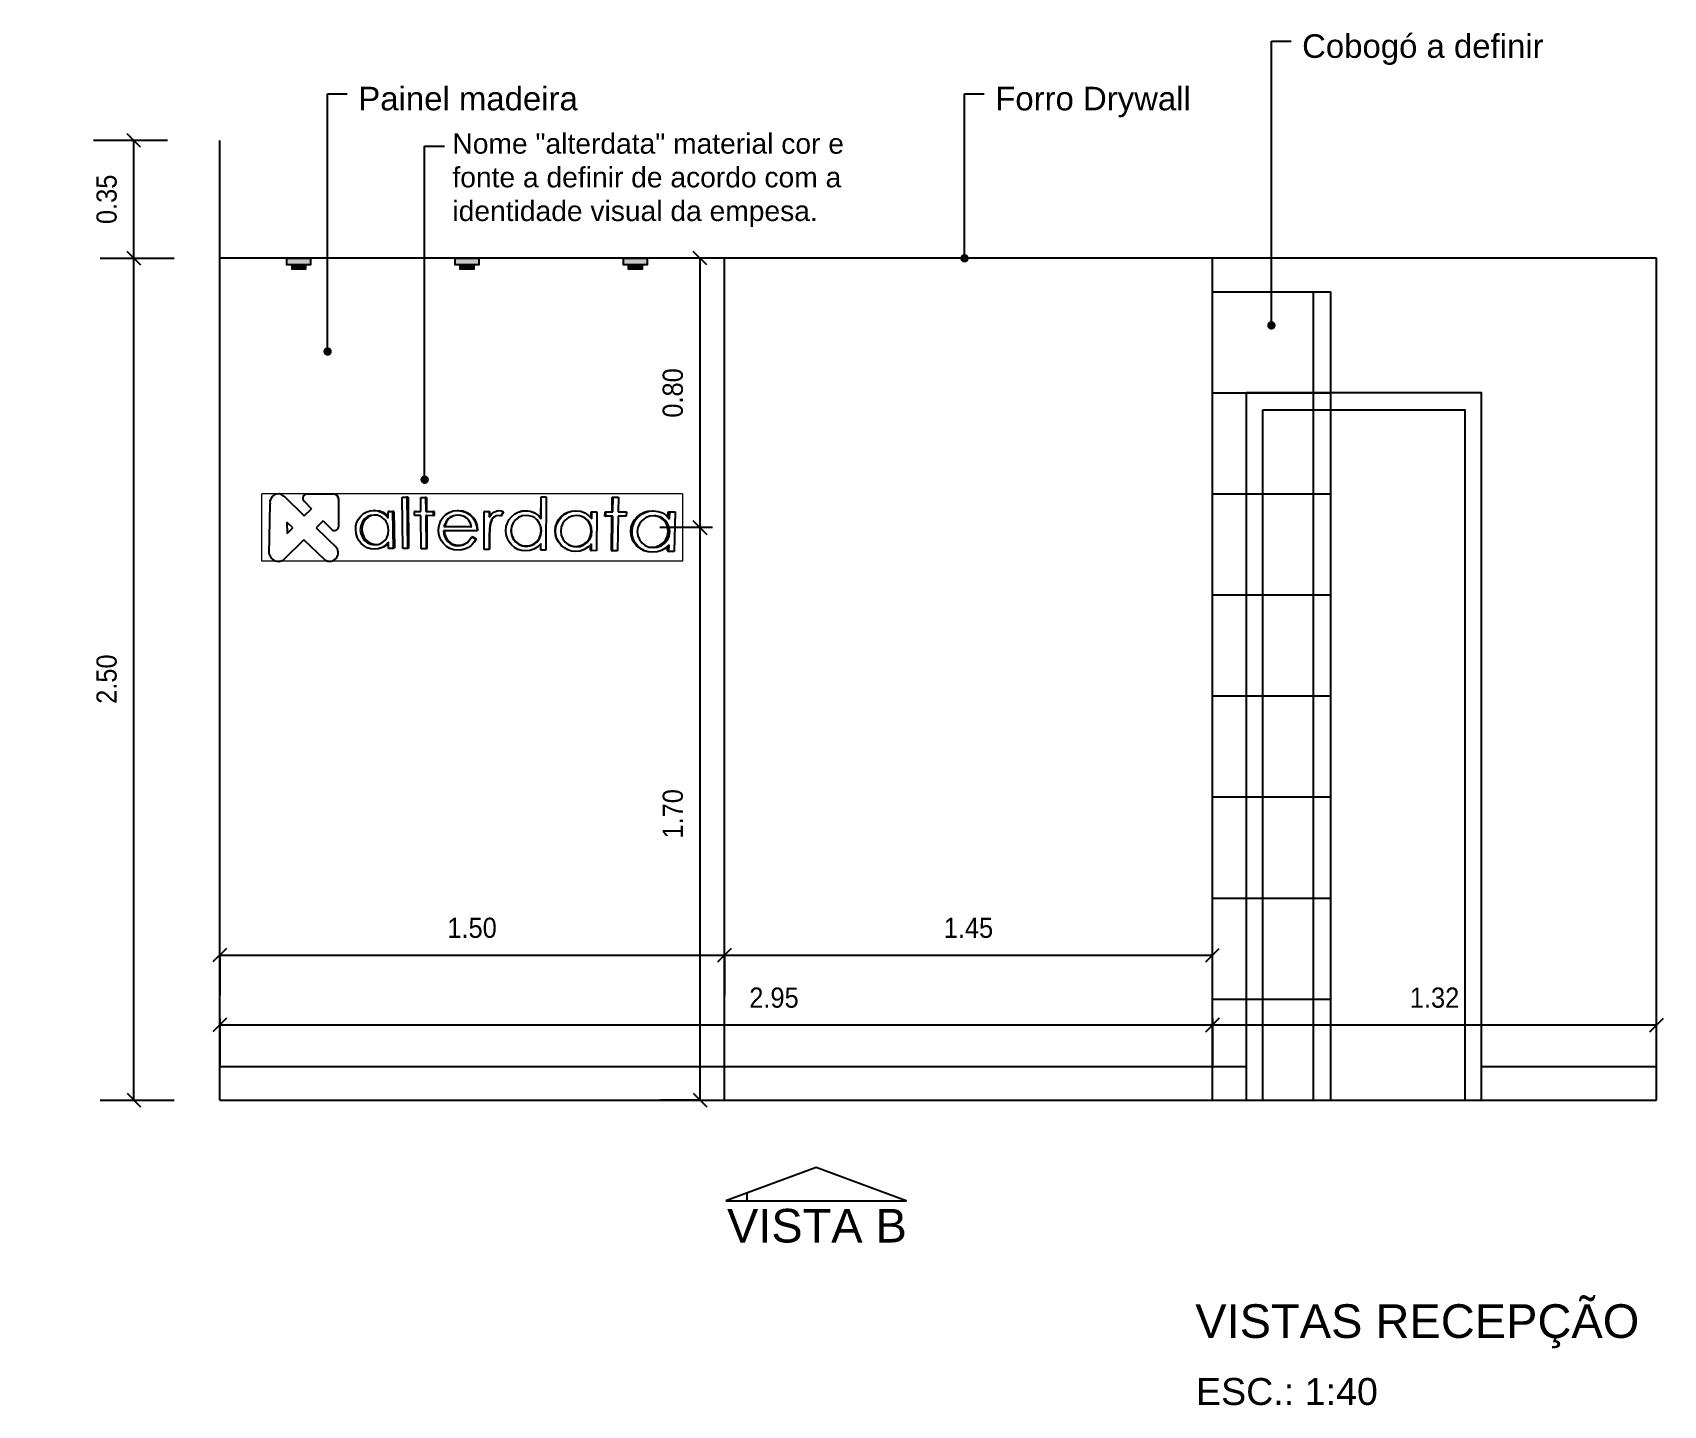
# Model space of a CAD drawing. Header units: millimetres. Extents: x 7034 to 7235, y -465 to -378.
# Drawn here: x 7094.628 to 7099.473, y -456.521 to -452.444 of the extents above; entities that cross this region are included whole.
import ezdxf

# ---------------------------------------------------------------- set-up
doc = ezdxf.new("R2010")
doc.units = ezdxf.units.MM
doc.header["$LTSCALE"] = 0.005
doc.linetypes.add('CONTINUO', pattern=[0])
doc.layers.get('0').update_dxf_attribs({"linetype": 'CONTINUO'})
doc.layers.get('DEFPOINTS').update_dxf_attribs({"linetype": 'CONTINUO', "lineweight": 15})
for name, color, linetype in [('- COTAS', 12, 'Continuous'), ('.DETALHES PRETO', 250, 'Continuous'), ('ARQ-TEXTO', 3, 'Continuous'), ('ARQ_ALVENARIA', 6, 'Continuous'), ('ARQ_ESQUADRIA', 5, 'Continuous'), ('ARQ_TXT_AMBIENTE', 3, 'Continuous'), ('DETALHES', 4, 'Continuous'), ('LL_DETALHES PRETO', 250, 'Continuous'), ('NN_COTA', 1, 'Continuous'), ('NN_GESSO', 5, 'Continuous')]:
    doc.layers.add(name, color=color, linetype=linetype)
doc.layers.add('ARQ_MOB', color=252, linetype='Continuous', lineweight=5)
doc.layers.add('TEXTO', color=7, linetype='Continuous', lineweight=15)
doc.styles.add('50', font='ARIALN.TTF', dxfattribs={"height": 0.1})
doc.styles.add('ARQ', font='arial.ttf', dxfattribs={"width": 0.9})
doc.styles.add('R80-20', font='simplex.shx', dxfattribs={"height": 0.04})
doc.styles.get("Standard").update_dxf_attribs({"font": 'arial.ttf'})
doc.dimstyles.new('1-40', dxfattribs={"dimtxt": 0.06, "dimasz": 0.04, "dimexe": 0.1195, "dimexo": 0.1, "dimgap": 0.05, "dimtad": 1, "dimzin": 0, "dimdsep": 46, "dimtxsty": 'ARQ', "dimblk": 'OBLIQUE', "dimcen": 0.09, "dimclrd": 1, "dimclre": 1, "dimclrt": 7, "dimadec": 0, "dimazin": 0, "dimtm": 1e-09, "dimtfac": 1, "dimtofl": 0, "dimtmove": 0, "dimatfit": 3, "dimfxl": 0.1, "dimfxlon": 1, "dimtolj": 1, "dimtzin": 0, "dimlwd": -1, "dimlwe": -1, "dimarcsym": 0})
doc.dimstyles.new('50', dxfattribs={"dimscale": 0, "dimtxt": 0.1, "dimasz": 0.025, "dimexe": 0.05, "dimexo": 0.05, "dimgap": 0.01, "dimtad": 1, "dimdec": 0, "dimlfac": 100, "dimzin": 0, "dimdsep": 46, "dimtxsty": '50', "dimblk": 'DOT', "dimcen": 0.02, "dimclrd": 1, "dimclre": 1, "dimclrt": 7, "dimadec": 0, "dimazin": 0, "dimtfac": 1, "dimtdec": 0, "dimtofl": 0, "dimtmove": 2, "dimatfit": 2, "dimldrblk": 'DOT', "dimfxl": 0.05, "dimtolj": 1, "dimtzin": 0, "dimlwd": -1, "dimarcsym": 0})

# ---------------------------------------------------------------- blocks, each defined once
blk = doc.blocks.new('_DOT')
at = {"color": 0, "linetype": 'ByBlock'}
blk.add_line((-0.5, 0), (-1, 0), dxfattribs=at)
at = {"color": 0, "linetype": 'ByBlock', "const_width": 0.5}
blk.add_lwpolyline([(-0.25, 0, 1), (0.25, 0, 1)], format="xyb", close=True, dxfattribs=at)
blk = doc.blocks.new('DOT')
at = {"layer": 'ARQ-TEXTO', "color": 0, "linetype": 'ByBlock'}
blk.add_line((-0.5, 0), (-1, 0), dxfattribs=at)
at = {"layer": 'ARQ-TEXTO', "color": 0, "linetype": 'ByBlock', "const_width": 0.5}
blk.add_lwpolyline([(-0.25, 0, 1), (0.25, 0, 1)], format="xyb", close=True, dxfattribs=at)
blk = doc.blocks.new('_OBLIQUE')
at = {"color": 0, "linetype": 'ByBlock'}
blk.add_line((-0.5, -0.5), (0.5, 0.5), dxfattribs=at)
blk = doc.blocks.new('*D110')
at = {"layer": '- COTAS', "color": 1, "transparency": 16777216}
for p, q in [((7096.6476, -453.9143), (7096.4913, -453.9143)), ((7096.6108, -455.6143), (7096.6108, -453.9143)), ((7096.6108, -455.6143), (7096.4913, -455.6143))]:
    blk.add_line(p, q, dxfattribs=at)
at = {"layer": 'DEFPOINTS', "color": 0, "transparency": 16777216}
for p in [(7096.6108, -453.9143), (7096.7476, -453.9143), (7096.698, -455.6143)]:
    blk.add_point(p, dxfattribs=at)
at = {"layer": '- COTAS', "color": 1, "transparency": 16777216, "xscale": 0.04, "yscale": 0.04, "zscale": 0.04}
for p, rotation in [((7096.6108, -453.9143), 90), ((7096.6108, -455.6143), 270)]:
    blk.add_blockref('_OBLIQUE', p, dxfattribs=dict(at, rotation=rotation))
at = {"layer": '- COTAS', "color": 7, "transparency": 16777216, "insert": (7096.5302, -454.7643), "char_height": 0.06, "attachment_point": 5, "rotation": 90, "style": 'ARQ'}
blk.add_mtext('\\A1;1.70', dxfattribs=at)
blk = doc.blocks.new('*D111')
at = {"layer": '- COTAS', "color": 1, "transparency": 16777216}
for p, q in [((7096.6476, -453.1143), (7096.4913, -453.1143)), ((7096.6108, -453.9143), (7096.6108, -453.1143)), ((7096.6476, -453.9143), (7096.4913, -453.9143))]:
    blk.add_line(p, q, dxfattribs=at)
at = {"layer": 'DEFPOINTS', "color": 0, "transparency": 16777216}
for p in [(7096.6108, -453.1143), (7096.7476, -453.1143), (7096.7476, -453.9143)]:
    blk.add_point(p, dxfattribs=at)
at = {"layer": '- COTAS', "color": 1, "transparency": 16777216, "xscale": 0.04, "yscale": 0.04, "zscale": 0.04}
for p, rotation in [((7096.6108, -453.1143), 90), ((7096.6108, -453.9143), 270)]:
    blk.add_blockref('_OBLIQUE', p, dxfattribs=dict(at, rotation=rotation))
at = {"layer": '- COTAS', "color": 7, "transparency": 16777216, "insert": (7096.5302, -453.5143), "char_height": 0.06, "attachment_point": 5, "rotation": 90, "style": 'ARQ'}
blk.add_mtext('\\A1;0.80', dxfattribs=at)
blk = doc.blocks.new('seta')
at = {"layer": 'NN_COTA', "transparency": 33554549}
h = blk.add_hatch(dxfattribs=at)
h.set_pattern_fill('ANGLE', color=256)
h.set_pattern_definition([(0, (-0.006, 0.008), (0, 6.985), [5.08, -1.905]), (90, (-0.006, 0.008), (-6.985, 4e-16), [5.08, -1.905])])
h.paths.add_polyline_path([(17.271, -37.7472), (17.5387, -37.846), (17.8064, -37.7472)])
at = {"layer": 'NN_COTA'}
blk.add_lwpolyline([(17.271, -37.7472), (17.8064, -37.7472), (17.5387, -37.846), (17.271, -37.7472)], dxfattribs=at)
blk = doc.blocks.new('ARFTFEDRT')
h = blk.add_hatch(color=252)
h.dxf.hatch_style = 1
h.set_gradient(color1=(132, 132, 132), tint=1, name='CURVED')
h.paths.add_polyline_path([(-277.6008, -214.5807), (-277.6708, -214.5807), (-277.6708, -214.6007), (-277.6008, -214.6007)])
h = blk.add_hatch(color=32)
h.dxf.hatch_style = 1
h.set_gradient(color1=(204, 102, 0), color2=(255, 255, 127), tint=1, name='CURVED')
h.paths.add_polyline_path([(-277.6158, -214.6007), (-277.6558, -214.6007), (-277.6558, -214.6127), (-277.6158, -214.6127)])
blk.add_lwpolyline([(-277.6708, -214.5807), (-277.6008, -214.5807), (-277.6008, -214.6007), (-277.6708, -214.6007)], close=True)
blk.add_lwpolyline([(-277.6158, -214.6007), (-277.6158, -214.6127), (-277.6558, -214.6127), (-277.6558, -214.6007)])
blk = doc.blocks.new('*D112')
at = {"layer": '- COTAS', "color": 1, "transparency": 16777216}
for p, q in [((7094.8877, -453.1143), (7095.0479, -453.1143)), ((7094.9284, -455.6143), (7094.9284, -453.1143)), ((7094.8284, -455.6143), (7095.0479, -455.6143))]:
    blk.add_line(p, q, dxfattribs=at)
at = {"layer": 'DEFPOINTS', "color": 0, "transparency": 16777216}
for p in [(7094.7877, -453.1143), (7094.9284, -453.1143), (7094.6276, -455.6143)]:
    blk.add_point(p, dxfattribs=at)
at = {"layer": '- COTAS', "color": 1, "transparency": 16777216, "xscale": 0.04, "yscale": 0.04, "zscale": 0.04}
for p, rotation in [((7094.9284, -453.1143), 90), ((7094.9284, -455.6143), 270)]:
    blk.add_blockref('_OBLIQUE', p, dxfattribs=dict(at, rotation=rotation))
at = {"layer": '- COTAS', "color": 7, "transparency": 16777216, "insert": (7094.8478, -454.3643), "char_height": 0.06, "attachment_point": 5, "rotation": 90, "style": 'ARQ'}
blk.add_mtext('\\A1;2.50', dxfattribs=at)
blk = doc.blocks.new('*D113')
at = {"layer": '- COTAS', "color": 1, "transparency": 16777216}
for p, q in [((7095.0284, -452.7643), (7094.8089, -452.7643)), ((7094.9284, -453.1143), (7094.9284, -452.7643)), ((7094.8284, -453.1143), (7095.0479, -453.1143))]:
    blk.add_line(p, q, dxfattribs=at)
at = {"layer": 'DEFPOINTS', "color": 0, "transparency": 16777216}
for p in [(7094.9284, -452.7643), (7095.1835, -452.7643), (7094.6876, -453.1143)]:
    blk.add_point(p, dxfattribs=at)
at = {"layer": '- COTAS', "color": 1, "transparency": 16777216, "xscale": 0.04, "yscale": 0.04, "zscale": 0.04}
for p, rotation in [((7094.9284, -452.7643), 90), ((7094.9284, -453.1143), 270)]:
    blk.add_blockref('_OBLIQUE', p, dxfattribs=dict(at, rotation=rotation))
at = {"layer": '- COTAS', "color": 7, "transparency": 16777216, "insert": (7094.8478, -452.9393), "char_height": 0.06, "attachment_point": 5, "rotation": 90, "style": 'ARQ'}
blk.add_mtext('\\A1;0.35', dxfattribs=at)
blk = doc.blocks.new('*D148')
at = {"layer": '- COTAS', "color": 1, "transparency": 16777216}
for p, q in [((7095.1835, -455.3715), (7095.1835, -455.5108)), ((7095.1835, -455.3913), (7098.1335, -455.3913)), ((7098.1335, -455.3715), (7098.1335, -455.5108))]:
    blk.add_line(p, q, dxfattribs=at)
at = {"layer": 'DEFPOINTS', "color": 0, "transparency": 16777216}
for p in [(7095.1835, -455.2715), (7098.1335, -455.2715), (7098.1335, -455.3913)]:
    blk.add_point(p, dxfattribs=at)
at = {"layer": '- COTAS', "color": 1, "transparency": 16777216, "xscale": 0.04, "yscale": 0.04, "zscale": 0.04, "rotation": 180}
blk.add_blockref('_OBLIQUE', (7095.1835, -455.3913), dxfattribs=at)
at = {"layer": '- COTAS', "color": 1, "transparency": 16777216, "xscale": 0.04, "yscale": 0.04, "zscale": 0.04}
blk.add_blockref('_OBLIQUE', (7098.1335, -455.3913), dxfattribs=at)
at = {"layer": '- COTAS', "color": 7, "transparency": 16777216, "insert": (7096.8306, -455.3106), "char_height": 0.06, "attachment_point": 5, "style": 'ARQ'}
blk.add_mtext('\\A1;2.95', dxfattribs=at)
blk = doc.blocks.new('*D153')
at = {"layer": '- COTAS', "color": 1, "transparency": 16777216}
for p, q in [((7098.1335, -455.3913), (7098.1335, -455.2718)), ((7099.4535, -455.3913), (7099.4535, -455.2718)), ((7098.1335, -455.3913), (7099.4535, -455.3913))]:
    blk.add_line(p, q, dxfattribs=at)
at = {"layer": 'DEFPOINTS', "color": 0, "transparency": 16777216}
for p in [(7098.1335, -455.3913), (7099.4535, -455.3913), (7099.4535, -455.4308)]:
    blk.add_point(p, dxfattribs=at)
at = {"layer": '- COTAS', "color": 1, "transparency": 16777216, "xscale": 0.04, "yscale": 0.04, "zscale": 0.04, "rotation": 180}
blk.add_blockref('_OBLIQUE', (7098.1335, -455.3913), dxfattribs=at)
at = {"layer": '- COTAS', "color": 1, "transparency": 16777216, "xscale": 0.04, "yscale": 0.04, "zscale": 0.04}
blk.add_blockref('_OBLIQUE', (7099.4535, -455.3913), dxfattribs=at)
at = {"layer": '- COTAS', "color": 7, "transparency": 16777216, "insert": (7098.7935, -455.3106), "char_height": 0.06, "attachment_point": 5, "style": 'ARQ'}
blk.add_mtext('\\A1;1.32', dxfattribs=at)
blk = doc.blocks.new('*D180')
at = {"layer": '- COTAS', "color": 1, "transparency": 16777216}
for p, q in [((7095.1835, -455.1838), (7095.1835, -455.3033)), ((7095.1835, -455.1838), (7096.6835, -455.1838)), ((7096.6835, -455.1838), (7096.6835, -455.3033))]:
    blk.add_line(p, q, dxfattribs=at)
at = {"layer": 'DEFPOINTS', "color": 0, "transparency": 16777216}
for p in [(7095.1835, -455.1569), (7096.6835, -455.1569), (7096.6835, -455.1838)]:
    blk.add_point(p, dxfattribs=at)
at = {"layer": '- COTAS', "color": 1, "transparency": 16777216, "xscale": 0.04, "yscale": 0.04, "zscale": 0.04, "rotation": 180}
blk.add_blockref('_OBLIQUE', (7095.1835, -455.1838), dxfattribs=at)
at = {"layer": '- COTAS', "color": 1, "transparency": 16777216, "xscale": 0.04, "yscale": 0.04, "zscale": 0.04}
blk.add_blockref('_OBLIQUE', (7096.6835, -455.1838), dxfattribs=at)
at = {"layer": '- COTAS', "color": 7, "transparency": 16777216, "insert": (7095.9335, -455.1032), "char_height": 0.06, "attachment_point": 5, "style": 'ARQ'}
blk.add_mtext('\\A1;1.50', dxfattribs=at)
blk = doc.blocks.new('*D181')
at = {"layer": '- COTAS', "color": 1, "transparency": 16777216}
for p, q in [((7098.1335, -455.1838), (7098.1335, -455.0643)), ((7096.6835, -455.1838), (7096.6835, -455.3033)), ((7096.6835, -455.1838), (7098.1335, -455.1838))]:
    blk.add_line(p, q, dxfattribs=at)
at = {"layer": 'DEFPOINTS', "color": 0, "transparency": 16777216}
for p in [(7096.6835, -455.1838), (7098.1335, -455.1838), (7098.1335, -455.1838)]:
    blk.add_point(p, dxfattribs=at)
at = {"layer": '- COTAS', "color": 1, "transparency": 16777216, "xscale": 0.04, "yscale": 0.04, "zscale": 0.04, "rotation": 180}
blk.add_blockref('_OBLIQUE', (7096.6835, -455.1838), dxfattribs=at)
at = {"layer": '- COTAS', "color": 1, "transparency": 16777216, "xscale": 0.04, "yscale": 0.04, "zscale": 0.04}
blk.add_blockref('_OBLIQUE', (7098.1335, -455.1838), dxfattribs=at)
at = {"layer": '- COTAS', "color": 7, "transparency": 16777216, "insert": (7097.4085, -455.1032), "char_height": 0.06, "attachment_point": 5, "style": 'ARQ'}
blk.add_mtext('\\A1;1.45', dxfattribs=at)

msp = doc.modelspace()

# ---------------------------------------------------------------- linework, layer by layer
at = {"layer": '.DETALHES PRETO'}
msp.add_line((7098.2835, -455.6143), (7098.2835, -453.5643), dxfattribs=at)
for points in [[(7098.9335, -455.6143), (7098.9335, -453.5143), (7098.2335, -453.5143), (7098.2335, -455.6143)], [(7098.2835, -453.5643), (7098.8835, -453.5643), (7098.8835, -455.6143)]]:
    msp.add_lwpolyline(points, dxfattribs=at)
for p, q in [((7095.4434, -453.8144), (7095.5214, -453.8144)), ((7095.4344, -453.8359), (7095.4563, -453.8584)), ((7095.5373, -453.9102), (7095.5373, -453.8303)), ((7095.6203, -453.8674), (7095.6304, -453.8643)), ((7095.6304, -453.8643), (7095.6413, -453.8632)), ((7095.6457, -453.8631), (7095.6413, -453.8632)), ((7095.6413, -453.8632), (7095.6538, -453.8647)), ((7095.6457, -453.8631), (7095.658, -453.8645)), ((7095.658, -453.8645), (7095.6693, -453.8688)), ((7095.726, -453.8234), (7095.7399, -453.8234)), ((7095.7278, -453.9764), (7095.726, -453.8234)), ((7095.7399, -453.8234), (7095.7416, -453.9766)), ((7095.7433, -453.8236), (7095.7399, -453.8234)), ((7095.7433, -453.8236), (7095.745, -453.9753)), ((7095.7812, -453.8249), (7095.7952, -453.8249)), ((7095.7816, -453.8661), (7095.7812, -453.8249)), ((7095.7952, -453.8249), (7095.7956, -453.8664)), ((7095.7981, -453.8251), (7095.7952, -453.8249)), ((7095.7981, -453.8251), (7095.7985, -453.8661)), ((7095.8773, -453.8649), (7095.8903, -453.8636)), ((7095.8923, -453.8634), (7095.8903, -453.8636)), ((7095.8903, -453.8636), (7095.9038, -453.865)), ((7095.8923, -453.8634), (7095.9056, -453.8648)), ((7096.0064, -453.865), (7096.0137, -453.8638)), ((7096.0067, -453.8648), (7096.0144, -453.8636)), ((7096.0137, -453.8638), (7096.02, -453.8648)), ((7096.0144, -453.8636), (7096.0206, -453.8646)), ((7096.0813, -453.8648), (7096.0929, -453.8638)), ((7096.0813, -453.865), (7096.093, -453.864)), ((7096.0929, -453.8638), (7096.1063, -453.8653)), ((7096.093, -453.864), (7096.1065, -453.8655)), ((7096.1381, -453.8874), (7096.1385, -453.8229)), ((7096.1385, -453.8229), (7096.1391, -453.8227)), ((7096.1387, -453.888), (7096.1391, -453.8227)), ((7096.1391, -453.8227), (7096.1538, -453.8227)), ((7096.1538, -453.8227), (7096.1527, -453.9811)), ((7096.2288, -453.8651), (7096.2408, -453.864)), ((7096.2304, -453.8653), (7096.2424, -453.8642)), ((7096.2408, -453.864), (7096.2544, -453.8655)), ((7096.2408, -453.864), (7096.2424, -453.8642)), ((7096.2424, -453.8642), (7096.2545, -453.8655)), ((7096.3493, -453.8671), (7096.3499, -453.8242)), ((7096.3499, -453.8242), (7096.3527, -453.824)), ((7096.3521, -453.8674), (7096.3527, -453.824)), ((7096.3527, -453.824), (7096.3682, -453.824)), ((7096.3682, -453.824), (7096.3675, -453.8672)), ((7096.4559, -453.8654), (7096.4683, -453.8643)), ((7096.4599, -453.8657), (7096.4724, -453.8646)), ((7096.4683, -453.8643), (7096.4724, -453.8646)), ((7096.4724, -453.8646), (7096.4867, -453.8661)), ((7095.4913, -453.8943), (7095.5155, -453.9191)), ((7095.5876, -453.9203), (7095.5884, -453.9089)), ((7095.5884, -453.9089), (7095.5912, -453.8984)), ((7095.5912, -453.8984), (7095.596, -453.8888)), ((7095.596, -453.8888), (7095.6029, -453.88)), ((7095.6026, -453.9095), (7095.6013, -453.9208)), ((7095.6066, -453.8988), (7095.6026, -453.9095)), ((7095.6029, -453.88), (7095.6112, -453.8727)), ((7095.6073, -453.9089), (7095.6061, -453.9201)), ((7095.6131, -453.8895), (7095.6066, -453.8988)), ((7095.6113, -453.8982), (7095.6073, -453.9089)), ((7095.6112, -453.8727), (7095.6203, -453.8674)), ((7095.6178, -453.8891), (7095.6113, -453.8982)), ((7095.6216, -453.8826), (7095.6131, -453.8895)), ((7095.6262, -453.8822), (7095.6178, -453.8891)), ((7095.6317, -453.8783), (7095.6216, -453.8826)), ((7095.6361, -453.878), (7095.6262, -453.8822)), ((7095.6426, -453.8769), (7095.6317, -453.8783)), ((7095.6437, -453.877), (7095.6361, -453.878)), ((7095.6437, -453.877), (7095.6426, -453.8769)), ((7095.6512, -453.8777), (7095.6437, -453.877)), ((7095.659, -453.8801), (7095.6512, -453.8777)), ((7095.6538, -453.8647), (7095.6651, -453.8691)), ((7095.6662, -453.8842), (7095.659, -453.8801)), ((7095.6651, -453.8691), (7095.6752, -453.8763)), ((7095.6728, -453.8898), (7095.6662, -453.8842)), ((7095.6693, -453.8688), (7095.6793, -453.876)), ((7095.6782, -453.8966), (7095.6728, -453.8898)), ((7095.6752, -453.8763), (7095.6841, -453.8864)), ((7095.6821, -453.9042), (7095.6782, -453.8966)), ((7095.6793, -453.876), (7095.684, -453.8814)), ((7095.6845, -453.9126), (7095.6821, -453.9042)), ((7095.6878, -453.8659), (7095.6838, -453.8661)), ((7095.684, -453.8814), (7095.6838, -453.8661)), ((7095.6838, -453.8661), (7095.6878, -453.8662)), ((7095.6841, -453.8864), (7095.684, -453.8814)), ((7095.6854, -453.9218), (7095.6845, -453.9126)), ((7095.6878, -453.8662), (7095.6878, -453.8659)), ((7095.6878, -453.8659), (7095.7012, -453.866)), ((7095.6878, -453.8662), (7095.6974, -453.8662)), ((7095.7012, -453.866), (7095.6974, -453.8662)), ((7095.6974, -453.8662), (7095.6988, -453.9761)), ((7095.7012, -453.866), (7095.7026, -453.9748)), ((7095.7657, -453.8661), (7095.7625, -453.8663)), ((7095.7626, -453.8786), (7095.7625, -453.8663)), ((7095.7625, -453.8663), (7095.7816, -453.8663)), ((7095.7817, -453.8787), (7095.7626, -453.8786)), ((7095.7657, -453.8661), (7095.7816, -453.8661)), ((7095.7816, -453.8663), (7095.7816, -453.8661)), ((7095.7826, -453.977), (7095.7817, -453.8787)), ((7095.7985, -453.8661), (7095.7956, -453.8664)), ((7095.7956, -453.8664), (7095.8179, -453.8664)), ((7095.7957, -453.8787), (7095.7966, -453.9772)), ((7095.7986, -453.8787), (7095.7957, -453.8787)), ((7095.7985, -453.8661), (7095.8206, -453.8662)), ((7095.7986, -453.8787), (7095.7994, -453.9759)), ((7095.818, -453.8788), (7095.7986, -453.8787)), ((7095.8206, -453.8662), (7095.8179, -453.8664)), ((7095.8179, -453.8664), (7095.818, -453.8788)), ((7095.8207, -453.8785), (7095.818, -453.8788)), ((7095.8206, -453.8662), (7095.8207, -453.8785)), ((7095.8341, -453.9225), (7095.8349, -453.9122)), ((7095.8349, -453.9122), (7095.8372, -453.9025)), ((7095.8372, -453.9025), (7095.8411, -453.8933)), ((7095.8411, -453.8933), (7095.8467, -453.8847)), ((7095.8467, -453.8847), (7095.8555, -453.8755)), ((7095.8553, -453.8976), (7095.85, -453.911)), ((7095.8523, -453.9103), (7095.85, -453.911)), ((7095.85, -453.911), (7095.9325, -453.9115)), ((7095.8576, -453.897), (7095.8523, -453.9103)), ((7095.8523, -453.9103), (7095.9322, -453.9108)), ((7095.8627, -453.888), (7095.8553, -453.8976)), ((7095.8555, -453.8755), (7095.8657, -453.8689)), ((7095.8649, -453.8875), (7095.8576, -453.897)), ((7095.8688, -453.8834), (7095.8627, -453.888)), ((7095.871, -453.883), (7095.8649, -453.8875)), ((7095.8657, -453.8689), (7095.8773, -453.8649)), ((7095.8755, -453.8801), (7095.8688, -453.8834)), ((7095.8776, -453.8797), (7095.871, -453.883)), ((7095.8828, -453.8781), (7095.8755, -453.8801)), ((7095.8838, -453.878), (7095.8776, -453.8797)), ((7095.8838, -453.878), (7095.8828, -453.8781)), ((7095.8906, -453.8775), (7095.8838, -453.878)), ((7095.9003, -453.8785), (7095.8906, -453.8775)), ((7095.9095, -453.8817), (7095.9003, -453.8785)), ((7095.9038, -453.865), (7095.9159, -453.8691)), ((7095.9056, -453.8648), (7095.9176, -453.8689)), ((7095.9177, -453.8867), (7095.9095, -453.8817)), ((7095.9159, -453.8691), (7095.9266, -453.876)), ((7095.9176, -453.8689), (7095.9282, -453.8757)), ((7095.9241, -453.8929), (7095.9177, -453.8867)), ((7095.9289, -453.901), (7095.9241, -453.8929)), ((7095.9266, -453.876), (7095.9359, -453.8855)), ((7095.9282, -453.8757), (7095.9374, -453.8851)), ((7095.9322, -453.9108), (7095.9289, -453.901)), ((7095.9325, -453.9115), (7095.9322, -453.9108)), ((7095.9359, -453.8855), (7095.9412, -453.8937)), ((7095.9374, -453.8851), (7095.9426, -453.8932)), ((7095.9412, -453.8937), (7095.9451, -453.9029)), ((7095.9426, -453.8932), (7095.9465, -453.9023)), ((7095.9451, -453.9029), (7095.9474, -453.913)), ((7095.9465, -453.9023), (7095.9488, -453.9123)), ((7095.9474, -453.913), (7095.9483, -453.924)), ((7095.9488, -453.9123), (7095.9497, -453.9232)), ((7095.9707, -453.8664), (7095.9696, -453.8667)), ((7095.9698, -453.9791), (7095.9696, -453.8667)), ((7095.9696, -453.8667), (7095.9707, -453.8667)), ((7095.9707, -453.8664), (7095.9854, -453.8665)), ((7095.9707, -453.8667), (7095.9707, -453.8664)), ((7095.9707, -453.8667), (7095.9844, -453.8667)), ((7095.9854, -453.8665), (7095.9844, -453.8667)), ((7095.9844, -453.8667), (7095.9844, -453.8832)), ((7095.9844, -453.8832), (7095.9854, -453.882)), ((7095.9871, -453.9024), (7095.9851, -453.917)), ((7095.9854, -453.8665), (7095.9854, -453.882)), ((7095.9854, -453.882), (7095.9912, -453.8747)), ((7095.9881, -453.9018), (7095.9861, -453.9162)), ((7095.9914, -453.8915), (7095.9871, -453.9024)), ((7095.9923, -453.8911), (7095.9881, -453.9018)), ((7095.9912, -453.8747), (7095.9983, -453.8687)), ((7095.9973, -453.8839), (7095.9914, -453.8915)), ((7095.9982, -453.8835), (7095.9923, -453.8911)), ((7096.0042, -453.8795), (7095.9973, -453.8839)), ((7096.0046, -453.8794), (7095.9982, -453.8835)), ((7095.9983, -453.8687), (7096.0059, -453.865)), ((7096.0046, -453.8794), (7096.0042, -453.8795)), ((7096.0113, -453.878), (7096.0046, -453.8794)), ((7096.0067, -453.8648), (7096.0059, -453.865)), ((7096.0059, -453.865), (7096.0064, -453.865)), ((7096.0064, -453.865), (7096.0067, -453.8648)), ((7096.019, -453.88), (7096.0113, -453.878)), ((7096.0266, -453.8677), (7096.019, -453.88)), ((7096.0197, -453.8796), (7096.019, -453.88)), ((7096.0272, -453.8675), (7096.0197, -453.8796)), ((7096.02, -453.8648), (7096.0266, -453.8677)), ((7096.0206, -453.8646), (7096.0272, -453.8675)), ((7096.0272, -453.8675), (7096.0266, -453.8677)), ((7096.0341, -453.9231), (7096.0351, -453.9114)), ((7096.0351, -453.9114), (7096.0384, -453.9005)), ((7096.0384, -453.9005), (7096.0438, -453.8905)), ((7096.0438, -453.8905), (7096.0513, -453.8813)), ((7096.0504, -453.912), (7096.0489, -453.9237)), ((7096.0507, -453.9113), (7096.0492, -453.9229)), ((7096.055, -453.9008), (7096.0504, -453.912)), ((7096.0507, -453.9113), (7096.0504, -453.912)), ((7096.0551, -453.9007), (7096.0507, -453.9113)), ((7096.0517, -453.881), (7096.0513, -453.8813)), ((7096.0513, -453.8813), (7096.0514, -453.8813)), ((7096.0514, -453.8813), (7096.0604, -453.8737)), ((7096.0514, -453.8813), (7096.0517, -453.881)), ((7096.0517, -453.881), (7096.0607, -453.8734)), ((7096.0551, -453.9007), (7096.055, -453.9008)), ((7096.0622, -453.8912), (7096.0551, -453.9007)), ((7096.0604, -453.8737), (7096.0704, -453.8683)), ((7096.0607, -453.8734), (7096.0705, -453.8681)), ((7096.0715, -453.8841), (7096.0622, -453.8912)), ((7096.0704, -453.8683), (7096.0813, -453.865)), ((7096.0705, -453.8681), (7096.0813, -453.8648)), ((7096.0824, -453.8796), (7096.0715, -453.8841)), ((7096.0942, -453.8781), (7096.0824, -453.8796)), ((7096.1034, -453.879), (7096.0942, -453.8781)), ((7096.1118, -453.8815), (7096.1034, -453.879)), ((7096.1063, -453.8653), (7096.1183, -453.8697)), ((7096.1065, -453.8655), (7096.1186, -453.87)), ((7096.1195, -453.8857), (7096.1118, -453.8815)), ((7096.1183, -453.8697), (7096.1289, -453.8772)), ((7096.1183, -453.8697), (7096.1186, -453.87)), ((7096.1186, -453.87), (7096.1289, -453.8772)), ((7096.1263, -453.8914), (7096.1195, -453.8857)), ((7096.1317, -453.8981), (7096.1263, -453.8914)), ((7096.1265, -453.8915), (7096.1263, -453.8914)), ((7096.1322, -453.8986), (7096.1265, -453.8915)), ((7096.1289, -453.8772), (7096.1289, -453.8772)), ((7096.1289, -453.8772), (7096.1294, -453.8775)), ((7096.1289, -453.8772), (7096.1294, -453.8775)), ((7096.1294, -453.8775), (7096.1381, -453.8874)), ((7096.1357, -453.9059), (7096.1317, -453.8981)), ((7096.1317, -453.8981), (7096.1322, -453.8986)), ((7096.1362, -453.9065), (7096.1322, -453.8986)), ((7096.1381, -453.9145), (7096.1357, -453.9059)), ((7096.1387, -453.9152), (7096.1362, -453.9065)), ((7096.1381, -453.8874), (7096.1387, -453.888)), ((7096.1806, -453.9233), (7096.1818, -453.9115)), ((7096.1816, -453.9241), (7096.1828, -453.9122)), ((7096.1818, -453.9115), (7096.1851, -453.9006)), ((7096.1828, -453.9122), (7096.1862, -453.9012)), ((7096.1851, -453.9006), (7096.1907, -453.8905)), ((7096.1862, -453.9012), (7096.1918, -453.891)), ((7096.1907, -453.8905), (7096.1984, -453.8814)), ((7096.1918, -453.891), (7096.1996, -453.8818)), ((7096.1984, -453.9128), (7096.1968, -453.9247)), ((7096.1984, -453.8814), (7096.2076, -453.8738)), ((7096.2032, -453.9015), (7096.1984, -453.9128)), ((7096.1996, -453.8818), (7096.2089, -453.8741)), ((7096.2106, -453.8918), (7096.2032, -453.9015)), ((7096.2076, -453.8738), (7096.2178, -453.8683)), ((7096.2089, -453.8741), (7096.2192, -453.8686)), ((7096.2202, -453.8845), (7096.2106, -453.8918)), ((7096.2178, -453.8683), (7096.2288, -453.8651)), ((7096.2192, -453.8686), (7096.2304, -453.8653)), ((7096.2314, -453.88), (7096.2202, -453.8845)), ((7096.2435, -453.8785), (7096.2314, -453.88)), ((7096.2522, -453.8793), (7096.2435, -453.8785)), ((7096.2597, -453.8816), (7096.2522, -453.8793)), ((7096.2529, -453.8794), (7096.2522, -453.8793)), ((7096.2616, -453.8819), (7096.2529, -453.8794)), ((7096.2544, -453.8655), (7096.2545, -453.8655)), ((7096.2544, -453.8655), (7096.2562, -453.8657)), ((7096.2545, -453.8655), (7096.2562, -453.8657)), ((7096.2562, -453.8657), (7096.2686, -453.8703)), ((7096.2675, -453.8857), (7096.2597, -453.8816)), ((7096.2694, -453.8862), (7096.2616, -453.8819)), ((7096.2744, -453.8916), (7096.2675, -453.8857)), ((7096.2686, -453.8703), (7096.2795, -453.8779)), ((7096.2765, -453.8921), (7096.2694, -453.8862)), ((7096.2802, -453.8987), (7096.2744, -453.8916)), ((7096.2823, -453.8993), (7096.2765, -453.8921)), ((7096.2795, -453.8779), (7096.2869, -453.8862)), ((7096.2843, -453.9066), (7096.2802, -453.8987)), ((7096.2864, -453.9073), (7096.2823, -453.8993)), ((7096.2867, -453.9153), (7096.2843, -453.9066)), ((7096.2888, -453.9161), (7096.2864, -453.9073)), ((7096.2869, -453.8862), (7096.2871, -453.867)), ((7096.2869, -453.8862), (7096.289, -453.8886)), ((7096.2871, -453.867), (7096.302, -453.867)), ((7096.2871, -453.867), (7096.2893, -453.8673)), ((7096.289, -453.8886), (7096.2893, -453.8673)), ((7096.2893, -453.8673), (7096.3043, -453.8673)), ((7096.302, -453.867), (7096.3043, -453.8673)), ((7096.3043, -453.8673), (7096.3028, -453.9828)), ((7096.3284, -453.8799), (7096.3286, -453.8671)), ((7096.3284, -453.8799), (7096.331, -453.8803)), ((7096.3286, -453.8671), (7096.3493, -453.8671)), ((7096.3286, -453.8671), (7096.3312, -453.8673)), ((7096.331, -453.8803), (7096.3312, -453.8673)), ((7096.3491, -453.8803), (7096.331, -453.8803)), ((7096.3312, -453.8673), (7096.3521, -453.8674)), ((7096.3476, -453.9819), (7096.3491, -453.8803)), ((7096.3519, -453.8803), (7096.3491, -453.8803)), ((7096.3493, -453.8671), (7096.3521, -453.8674)), ((7096.3504, -453.9833), (7096.3519, -453.8803)), ((7096.3673, -453.8804), (7096.3657, -453.9835)), ((7096.3918, -453.8804), (7096.3673, -453.8804)), ((7096.3675, -453.8672), (7096.3887, -453.8672)), ((7096.3675, -453.8672), (7096.3675, -453.8674)), ((7096.3675, -453.8674), (7096.3887, -453.8674)), ((7096.3887, -453.8672), (7096.3887, -453.8674)), ((7096.3887, -453.8672), (7096.392, -453.8674)), ((7096.3887, -453.8674), (7096.392, -453.8674)), ((7096.392, -453.8674), (7096.3918, -453.8804)), ((7096.4053, -453.9247), (7096.4067, -453.9127)), ((7096.4067, -453.9127), (7096.4103, -453.9016)), ((7096.4101, -453.9134), (7096.4138, -453.9022)), ((7096.4103, -453.9016), (7096.4161, -453.8914)), ((7096.4138, -453.9022), (7096.4196, -453.8919)), ((7096.4161, -453.8914), (7096.4242, -453.8821)), ((7096.4196, -453.8919), (7096.4278, -453.8825)), ((7096.4242, -453.8821), (7096.4339, -453.8743)), ((7096.4314, -453.9026), (7096.4263, -453.914)), ((7096.4278, -453.8825), (7096.4376, -453.8746)), ((7096.4392, -453.8927), (7096.4314, -453.9026)), ((7096.4339, -453.8743), (7096.4444, -453.8688)), ((7096.4376, -453.8746), (7096.4483, -453.869)), ((7096.4492, -453.8853), (7096.4392, -453.8927)), ((7096.4444, -453.8688), (7096.4559, -453.8654)), ((7096.4483, -453.869), (7096.4599, -453.8657)), ((7096.4608, -453.8807), (7096.4492, -453.8853)), ((7096.4734, -453.8792), (7096.4608, -453.8807)), ((7096.4789, -453.8797), (7096.4734, -453.8792)), ((7096.4832, -453.88), (7096.4734, -453.8792)), ((7096.4734, -453.8792), (7096.4734, -453.8792)), ((7096.4878, -453.8822), (7096.4789, -453.8797)), ((7096.4789, -453.8797), (7096.4832, -453.88)), ((7096.4921, -453.8826), (7096.4832, -453.88)), ((7096.4867, -453.8661), (7096.4995, -453.8708)), ((7096.4958, -453.8865), (7096.4878, -453.8822)), ((7096.5002, -453.887), (7096.4921, -453.8826)), ((7096.503, -453.8925), (7096.4958, -453.8865)), ((7096.4995, -453.8708), (7096.5108, -453.8785)), ((7096.5075, -453.893), (7096.5002, -453.887)), ((7096.5089, -453.8997), (7096.503, -453.8925)), ((7096.5134, -453.9003), (7096.5075, -453.893)), ((7096.513, -453.9077), (7096.5089, -453.8997)), ((7096.5108, -453.8785), (7096.516, -453.8843)), ((7096.5154, -453.9166), (7096.513, -453.9077)), ((7096.5176, -453.9084), (7096.5134, -453.9003)), ((7096.516, -453.8843), (7096.5163, -453.8674)), ((7096.516, -453.8843), (7096.5205, -453.8894)), ((7096.5163, -453.8674), (7096.5318, -453.8675)), ((7096.5163, -453.8674), (7096.521, -453.8677)), ((7096.52, -453.9174), (7096.5176, -453.9084)), ((7096.5205, -453.8894), (7096.521, -453.8677)), ((7096.521, -453.8677), (7096.5366, -453.8677)), ((7096.5318, -453.8675), (7096.5366, -453.8677)), ((7096.5366, -453.8677), (7096.5339, -453.9853)), ((7095.5888, -453.9318), (7095.5876, -453.9203)), ((7095.5919, -453.9425), (7095.5888, -453.9318)), ((7095.597, -453.9523), (7095.5919, -453.9425)), ((7095.6041, -453.9612), (7095.597, -453.9523)), ((7095.6013, -453.9208), (7095.603, -453.9321)), ((7095.603, -453.9321), (7095.6074, -453.9429)), ((7095.6126, -453.9686), (7095.6041, -453.9612)), ((7095.6061, -453.9201), (7095.6077, -453.9312)), ((7095.6074, -453.9429), (7095.6143, -453.9523)), ((7095.6077, -453.9312), (7095.6121, -453.9419)), ((7095.6121, -453.9419), (7095.6189, -453.9512)), ((7095.6143, -453.9523), (7095.6231, -453.9593)), ((7095.6189, -453.9512), (7095.6276, -453.9582)), ((7095.6231, -453.9593), (7095.6331, -453.9638)), ((7095.6276, -453.9582), (7095.6376, -453.9627)), ((7095.657, -453.9631), (7095.665, -453.9598)), ((7095.665, -453.9598), (7095.6738, -453.953)), ((7095.6738, -453.953), (7095.6803, -453.9442)), ((7095.685, -453.9572), (7095.676, -453.9665)), ((7095.6851, -453.9601), (7095.6801, -453.9653)), ((7095.6803, -453.9442), (7095.6842, -453.9336)), ((7095.6842, -453.9336), (7095.6854, -453.9218)), ((7095.6851, -453.9601), (7095.685, -453.9572)), ((7095.6853, -453.976), (7095.6851, -453.9601)), ((7095.8352, -453.9334), (7095.8341, -453.9225)), ((7095.8381, -453.9438), (7095.8352, -453.9334)), ((7095.8429, -453.9536), (7095.8381, -453.9438)), ((7095.8495, -453.9629), (7095.8429, -453.9536)), ((7095.8487, -453.9234), (7095.8496, -453.9326)), ((7095.8511, -453.9234), (7095.8487, -453.9234)), ((7095.8496, -453.9326), (7095.852, -453.941)), ((7095.8511, -453.9234), (7095.852, -453.9317)), ((7095.9483, -453.924), (7095.8511, -453.9234)), ((7095.852, -453.9317), (7095.8544, -453.9401)), ((7095.852, -453.941), (7095.8558, -453.9486)), ((7095.8544, -453.9401), (7095.8581, -453.9475)), ((7095.8558, -453.9486), (7095.8611, -453.9552)), ((7095.8581, -453.9475), (7095.8633, -453.9541)), ((7095.8611, -453.9552), (7095.8674, -453.9607)), ((7095.8633, -453.9541), (7095.8696, -453.9595)), ((7095.8674, -453.9607), (7095.8744, -453.9647)), ((7095.8696, -453.9595), (7095.8765, -453.9634)), ((7095.9086, -453.9639), (7095.9159, -453.9606)), ((7095.9142, -453.9618), (7095.9159, -453.9606)), ((7095.9159, -453.9606), (7095.9204, -453.9574)), ((7095.9204, -453.9574), (7095.9263, -453.951)), ((7095.9263, -453.951), (7095.9326, -453.9416)), ((7095.9383, -453.9586), (7095.931, -453.9669)), ((7095.9398, -453.9575), (7095.9325, -453.9657)), ((7095.9341, -453.9406), (7095.9326, -453.9416)), ((7095.9326, -453.9416), (7095.9447, -453.9481)), ((7095.9341, -453.9406), (7095.9461, -453.9471)), ((7095.9447, -453.9481), (7095.9383, -453.9586)), ((7095.9461, -453.9471), (7095.9398, -453.9575)), ((7095.9461, -453.9471), (7095.9447, -453.9481)), ((7095.9497, -453.9232), (7095.9483, -453.924)), ((7095.9851, -453.917), (7095.9844, -453.9413)), ((7095.9844, -453.9413), (7095.9845, -453.9793)), ((7095.9861, -453.9162), (7095.9854, -453.9403)), ((7095.9854, -453.9403), (7095.9855, -453.9779)), ((7096.0351, -453.9351), (7096.0341, -453.9231)), ((7096.0383, -453.9462), (7096.0351, -453.9351)), ((7096.0436, -453.9563), (7096.0383, -453.9462)), ((7096.051, -453.9656), (7096.0436, -453.9563)), ((7096.0489, -453.9237), (7096.0504, -453.9354)), ((7096.0492, -453.9229), (7096.0507, -453.9345)), ((7096.0504, -453.9354), (7096.055, -453.9466)), ((7096.0507, -453.9345), (7096.0552, -453.9455)), ((7096.055, -453.9466), (7096.0621, -453.9563)), ((7096.0552, -453.9455), (7096.0624, -453.9552)), ((7096.0621, -453.9563), (7096.0714, -453.9637)), ((7096.0624, -453.9552), (7096.0716, -453.9625)), ((7096.1163, -453.963), (7096.1258, -453.956)), ((7096.1167, -453.9642), (7096.1263, -453.9572)), ((7096.1258, -453.956), (7096.1329, -453.9469)), ((7096.1263, -453.9572), (7096.1334, -453.948)), ((7096.1329, -453.9469), (7096.1373, -453.9361)), ((7096.1334, -453.948), (7096.1379, -453.937)), ((7096.1373, -453.9361), (7096.1389, -453.9239)), ((7096.1383, -453.9615), (7096.1377, -453.962)), ((7096.1379, -453.937), (7096.1394, -453.9247)), ((7096.1389, -453.9239), (7096.1381, -453.9145)), ((7096.1382, -453.981), (7096.1383, -453.9615)), ((7096.1394, -453.9247), (7096.1387, -453.9152)), ((7096.1816, -453.9353), (7096.1806, -453.9233)), ((7096.1826, -453.9362), (7096.1816, -453.9241)), ((7096.1847, -453.9464), (7096.1816, -453.9353)), ((7096.1858, -453.9474), (7096.1826, -453.9362)), ((7096.19, -453.9565), (7096.1847, -453.9464)), ((7096.1912, -453.9577), (7096.1858, -453.9474)), ((7096.1975, -453.9657), (7096.19, -453.9565)), ((7096.1981, -453.9662), (7096.1912, -453.9577)), ((7096.1968, -453.9247), (7096.1982, -453.9365)), ((7096.1982, -453.9365), (7096.2029, -453.9478)), ((7096.2029, -453.9478), (7096.2099, -453.9573)), ((7096.2099, -453.9573), (7096.2182, -453.9639)), ((7096.2099, -453.9573), (7096.2102, -453.9577)), ((7096.2102, -453.9577), (7096.2196, -453.9651)), ((7096.2641, -453.9644), (7096.2739, -453.9573)), ((7096.266, -453.9656), (7096.2759, -453.9585)), ((7096.2739, -453.9573), (7096.2812, -453.9481)), ((7096.2759, -453.9585), (7096.2833, -453.9492)), ((7096.2812, -453.9481), (7096.2858, -453.9372)), ((7096.2833, -453.9492), (7096.2879, -453.9381)), ((7096.2858, -453.9372), (7096.2874, -453.9248)), ((7096.2874, -453.9248), (7096.2867, -453.9153)), ((7096.2879, -453.9381), (7096.2895, -453.9257)), ((7096.2895, -453.9257), (7096.2888, -453.9161)), ((7096.4063, -453.9369), (7096.4053, -453.9247)), ((7096.4094, -453.9482), (7096.4063, -453.9369)), ((7096.4088, -453.9255), (7096.4101, -453.9134)), ((7096.4097, -453.9379), (7096.4088, -453.9255)), ((7096.4148, -453.9585), (7096.4094, -453.9482)), ((7096.4129, -453.9493), (7096.4097, -453.9379)), ((7096.4183, -453.9598), (7096.4129, -453.9493)), ((7096.4225, -453.9679), (7096.4148, -453.9585)), ((7096.4261, -453.9693), (7096.4183, -453.9598)), ((7096.4263, -453.914), (7096.4245, -453.9261)), ((7096.4245, -453.9261), (7096.4259, -453.9382)), ((7096.4259, -453.9382), (7096.4306, -453.9497)), ((7096.4306, -453.9497), (7096.4381, -453.9598)), ((7096.4381, -453.9598), (7096.4478, -453.9673)), ((7096.4915, -453.9666), (7096.5017, -453.9594)), ((7096.4958, -453.9679), (7096.5062, -453.9606)), ((7096.5017, -453.9594), (7096.5094, -453.95)), ((7096.5062, -453.9606), (7096.514, -453.9512)), ((7096.5094, -453.95), (7096.5142, -453.9388)), ((7096.514, -453.9512), (7096.5189, -453.9399)), ((7096.5142, -453.9388), (7096.5161, -453.9263)), ((7096.5161, -453.9263), (7096.5154, -453.9166)), ((7096.5189, -453.9399), (7096.5207, -453.9272)), ((7096.5207, -453.9272), (7096.52, -453.9174)), ((7095.6218, -453.9739), (7095.6126, -453.9686)), ((7095.6318, -453.9771), (7095.6218, -453.9739)), ((7095.6427, -453.9783), (7095.6318, -453.9771)), ((7095.6331, -453.9638), (7095.6439, -453.9654)), ((7095.6376, -453.9627), (7095.6482, -453.9642)), ((7095.6548, -453.9771), (7095.6427, -453.9783)), ((7095.6439, -453.9654), (7095.6548, -453.9641)), ((7095.6482, -453.9642), (7095.657, -453.9631)), ((7095.6548, -453.9641), (7095.657, -453.9631)), ((7095.659, -453.9758), (7095.6548, -453.9771)), ((7095.6583, -453.9759), (7095.6548, -453.9771)), ((7095.6659, -453.9732), (7095.6583, -453.9759)), ((7095.659, -453.9758), (7095.6583, -453.9759)), ((7095.6701, -453.9719), (7095.659, -453.9758)), ((7095.676, -453.9665), (7095.6659, -453.9732)), ((7095.6801, -453.9653), (7095.6701, -453.9719)), ((7095.6988, -453.9761), (7095.6853, -453.976)), ((7095.7026, -453.9748), (7095.6988, -453.9761)), ((7095.7416, -453.9766), (7095.7278, -453.9764)), ((7095.745, -453.9753), (7095.7416, -453.9766)), ((7095.7966, -453.9772), (7095.7826, -453.977)), ((7095.7994, -453.9759), (7095.7966, -453.9772)), ((7095.8579, -453.9707), (7095.8495, -453.9629)), ((7095.8677, -453.9764), (7095.8579, -453.9707)), ((7095.879, -453.9799), (7095.8677, -453.9764)), ((7095.8744, -453.9647), (7095.8821, -453.9671)), ((7095.8765, -453.9634), (7095.8841, -453.9658)), ((7095.8917, -453.9811), (7095.879, -453.9799)), ((7095.8821, -453.9671), (7095.8904, -453.9679)), ((7095.8841, -453.9658), (7095.8924, -453.9667)), ((7095.8904, -453.9679), (7095.8988, -453.9673)), ((7095.9033, -453.9803), (7095.8917, -453.9811)), ((7095.8924, -453.9667), (7095.9006, -453.966)), ((7095.8988, -453.9673), (7095.9069, -453.9651)), ((7095.9006, -453.966), (7095.9086, -453.9639)), ((7095.9136, -453.9776), (7095.9033, -453.9803)), ((7095.9069, -453.9651), (7095.9142, -453.9618)), ((7095.9228, -453.9731), (7095.9136, -453.9776)), ((7095.931, -453.9669), (7095.9228, -453.9731)), ((7095.9325, -453.9657), (7095.931, -453.9669)), ((7095.9845, -453.9793), (7095.9698, -453.9791)), ((7095.9855, -453.9779), (7095.9845, -453.9793)), ((7096.06, -453.9732), (7096.051, -453.9656)), ((7096.0698, -453.9788), (7096.06, -453.9732)), ((7096.0805, -453.9822), (7096.0698, -453.9788)), ((7096.0714, -453.9637), (7096.0822, -453.9684)), ((7096.0716, -453.9625), (7096.0822, -453.9671)), ((7096.0922, -453.9834), (7096.0805, -453.9822)), ((7096.0822, -453.9671), (7096.0936, -453.9687)), ((7096.0822, -453.9684), (7096.0938, -453.97)), ((7096.1053, -453.9821), (7096.0922, -453.9834)), ((7096.0936, -453.9687), (7096.1053, -453.9673)), ((7096.0938, -453.97), (7096.1055, -453.9686)), ((7096.1053, -453.9673), (7096.1163, -453.963)), ((7096.1174, -453.978), (7096.1053, -453.9821)), ((7096.1055, -453.9686), (7096.1167, -453.9642)), ((7096.1284, -453.9711), (7096.1174, -453.978)), ((7096.1377, -453.962), (7096.1284, -453.9711)), ((7096.1376, -453.9796), (7096.1377, -453.962)), ((7096.1376, -453.9796), (7096.1382, -453.981)), ((7096.1527, -453.9811), (7096.1382, -453.981)), ((7096.1981, -453.9662), (7096.1975, -453.9657)), ((7096.1975, -453.9657), (7096.1987, -453.967)), ((7096.1987, -453.967), (7096.1981, -453.9662)), ((7096.2078, -453.9748), (7096.1987, -453.967)), ((7096.2179, -453.9804), (7096.2078, -453.9748)), ((7096.2288, -453.9838), (7096.2179, -453.9804)), ((7096.2182, -453.9639), (7096.2291, -453.9685)), ((7096.2196, -453.9651), (7096.2306, -453.9698)), ((7096.2408, -453.9851), (7096.2288, -453.9838)), ((7096.2291, -453.9685), (7096.2408, -453.9702)), ((7096.2306, -453.9698), (7096.2425, -453.9715)), ((7096.2408, -453.9702), (7096.2527, -453.9688)), ((7096.2542, -453.9838), (7096.2408, -453.9851)), ((7096.2425, -453.9715), (7096.2545, -453.9701)), ((7096.2527, -453.9688), (7096.2641, -453.9644)), ((7096.2666, -453.9797), (7096.2542, -453.9838)), ((7096.2545, -453.9701), (7096.266, -453.9656)), ((7096.2779, -453.9727), (7096.2666, -453.9797)), ((7096.2859, -453.965), (7096.2779, -453.9727)), ((7096.2857, -453.9812), (7096.2859, -453.965)), ((7096.2857, -453.9812), (7096.2879, -453.9826)), ((7096.2881, -453.9629), (7096.2859, -453.965)), ((7096.2879, -453.9826), (7096.2881, -453.9629)), ((7096.3028, -453.9828), (7096.2879, -453.9826)), ((7096.3476, -453.9819), (7096.3504, -453.9833)), ((7096.3657, -453.9835), (7096.3504, -453.9833)), ((7096.4317, -453.9758), (7096.4225, -453.9679)), ((7096.4355, -453.9772), (7096.4261, -453.9693)), ((7096.442, -453.9814), (7096.4317, -453.9758)), ((7096.4458, -453.9829), (7096.4355, -453.9772)), ((7096.442, -453.9814), (7096.4458, -453.9829)), ((7096.4572, -453.9864), (7096.4458, -453.9829)), ((7096.4478, -453.9673), (7096.4564, -453.971)), ((7096.4564, -453.971), (7096.4673, -453.9725)), ((7096.4564, -453.971), (7096.4592, -453.9721)), ((7096.4695, -453.9876), (7096.4572, -453.9864)), ((7096.4592, -453.9721), (7096.4714, -453.9738)), ((7096.4673, -453.9725), (7096.4797, -453.9711)), ((7096.4835, -453.9863), (7096.4695, -453.9876)), ((7096.4714, -453.9738), (7096.4839, -453.9724)), ((7096.4797, -453.9711), (7096.4915, -453.9666)), ((7096.4964, -453.9821), (7096.4835, -453.9863)), ((7096.4839, -453.9724), (7096.4958, -453.9679)), ((7096.5082, -453.975), (7096.4964, -453.9821)), ((7096.5141, -453.9695), (7096.5082, -453.975)), ((7096.5138, -453.9837), (7096.5141, -453.9695)), ((7096.5138, -453.9837), (7096.5184, -453.9852)), ((7096.5189, -453.9651), (7096.5141, -453.9695)), ((7096.5184, -453.9852), (7096.5189, -453.9651)), ((7096.5339, -453.9853), (7096.5184, -453.9852))]:
    msp.add_line(p, q)
for points in [[(7095.3308, -453.9931), (7095.3331, -453.8437)], [(7095.3749, -453.8213), (7095.4346, -453.8796)], [(7095.4346, -453.8796), (7095.4563, -453.8584)], [(7095.401, -453.9151), (7095.3827, -453.898)], [(7095.3827, -453.898), (7095.3836, -453.9321)], [(7095.4913, -453.8943), (7095.4705, -453.9146)], [(7095.4332, -453.951), (7095.3722, -454.0105)], [(7095.3836, -453.9321), (7095.401, -453.9151)], [(7095.4964, -454.0098), (7095.4332, -453.951)], [(7095.4705, -453.9146), (7095.5319, -453.9744)]]:
    msp.add_lwpolyline(points)
for centre, radius, start, end in [((7095.3574, -453.8388), 0.0247, 44.8971, 191.5119), ((7095.4434, -453.8271), 0.0127, 90, 224.303), ((7095.5214, -453.8303), 0.0158, 0, 90), ((7095.5246, -453.9102), 0.0127, 224.303, 0), ((7095.3578, -453.9869), 0.0277, 192.9476, 301.4621), ((7095.5105, -453.9891), 0.0251, 235.8975, 47.076)]:
    msp.add_arc(centre, radius, start, end)
at = {"layer": 'ARQ_ALVENARIA'}
for p, q in [((7095.1835, -455.6143), (7095.1835, -452.7643)), ((7096.6835, -455.6143), (7096.6835, -453.1143)), ((7099.4535, -455.6143), (7099.4535, -453.1143)), ((7095.1835, -455.6143), (7099.4535, -455.6143))]:
    msp.add_line(p, q, dxfattribs=at)
at = {"layer": 'ARQ_ESQUADRIA'}
for p, q in [((7098.1335, -455.6143), (7098.1335, -453.1143)), ((7098.1335, -455.6143), (7098.1335, -453.2143)), ((7098.1335, -453.2143), (7098.4849, -453.2143)), ((7098.4335, -455.6143), (7098.4335, -453.2143)), ((7098.4849, -455.6143), (7098.4849, -453.2143)), ((7098.1335, -453.5143), (7098.4849, -453.5143)), ((7098.1335, -453.8143), (7098.4849, -453.8143)), ((7098.1335, -454.1143), (7098.4849, -454.1143)), ((7098.1335, -454.4143), (7098.4849, -454.4143)), ((7098.1335, -454.7143), (7098.4849, -454.7143)), ((7098.1335, -455.0143), (7098.4849, -455.0143)), ((7098.1335, -455.3143), (7098.4849, -455.3143))]:
    msp.add_line(p, q, dxfattribs=at)
at = {"layer": 'ARQ_MOB'}
for p, q in [((7096.5585, -453.8143), (7095.3085, -453.8143)), ((7095.3085, -454.0143), (7095.3085, -453.8143)), ((7096.5585, -453.8143), (7096.5585, -454.0143)), ((7096.5585, -454.0143), (7095.3085, -454.0143))]:
    msp.add_line(p, q, dxfattribs=at)
at = {"layer": 'DETALHES'}
msp.add_line((7099.4535, -453.1143), (7095.1835, -453.1143), dxfattribs=at)
at = {"layer": 'LL_DETALHES PRETO'}
for p, q in [((7095.1835, -455.5143), (7098.1335, -455.5143)), ((7098.1335, -455.5143), (7098.2335, -455.5143)), ((7098.9335, -455.5143), (7099.4535, -455.5143))]:
    msp.add_line(p, q, dxfattribs=at)

# ---------------------------------------------------------------- block references
at = {"layer": '.DETALHES PRETO'}
for p in [(7373.0543, -238.5336), (7373.5543, -238.5336), (7374.0543, -238.5336)]:
    msp.add_blockref('ARFTFEDRT', p, dxfattribs=at)
at = {"layer": 'NN_GESSO', "xscale": -1, "rotation": 180}
msp.add_blockref('seta', (7079.4169, -493.6608), dxfattribs=at)

# ---------------------------------------------------------------- texts
at = {"color": 1, "insert": (7096.6155, -455.9377), "char_height": 0.099753, "width": 0.677655, "attachment_point": 1, "style": 'R80-20'}
msp.add_mtext('\\pi0.07567;{\\fArial|b0|i0|c0|p34;VISTA B}', dxfattribs=at)
at = {"layer": 'ARQ_TXT_AMBIENTE', "attachment_point": 1}
for s, width, heights, insert, char_height in [('Cobogó a definir', 0.754607, [0.2882], (7098.4, -452.4491), 0.07), ('Painel madeira', 0.70336, [0.1764], (7095.5955, -452.605), 0.07), ('Forro Drywall', 0.70336, [0.1764], (7097.4881, -452.605), 0.07), ('Nome "alterdata" material cor e fonte a definir de acordo com a identidade visual da empesa.', 1.201886, [0.3815], (7095.8751, -452.7437), 0.06)]:
    msp.add_mtext_dynamic_manual_height_columns(s, width=width, gutter_width=0, heights=heights, dxfattribs=dict(at, insert=insert, char_height=char_height))
at = {"layer": 'TEXTO', "attachment_point": 1}
for s, width, insert, char_height in [('VISTAS RECEPÇÃO', 2.319837, (7098.0824, -456.2209), 0.1), ('ESC.: 1:40', 3.131207, (7098.0847, -456.44), 0.08)]:
    msp.add_mtext_dynamic_manual_height_columns(s, width=width, gutter_width=12.5, heights=[0], dxfattribs=dict(at, insert=insert, char_height=char_height))

# ---------------------------------------------------------------- dimensions: what is measured, and where the dimension line sits
at = {"layer": '- COTAS'}
for base, p1, p2, picture, middle in [((7094.9284, -452.7643), (7094.6876, -453.1143), (7095.1835, -452.7643), '*D113', (7094.8478, -452.9393)), ((7094.9284, -453.1143), (7094.6276, -455.6143), (7094.7877, -453.1143), '*D112', (7094.8478, -454.3643)), ((7096.6108, -453.1143), (7096.7476, -453.9143), (7096.7476, -453.1143), '*D111', (7096.5302, -453.5143)), ((7096.6108, -453.9143), (7096.698, -455.6143), (7096.7476, -453.9143), '*D110', (7096.5302, -454.7643))]:
    dim = msp.add_linear_dim(base=base, p1=p1, p2=p2, angle=90, dimstyle='1-40', dxfattribs=at)
    dim.commit()
    dim.dimension.update_dxf_attribs({"geometry": picture, "text_midpoint": middle})
for base, p1, p2, picture, middle in [((7096.6835, -455.1838), (7095.1835, -455.1569), (7096.6835, -455.1569), '*D180', (7095.9335, -455.1032)), ((7098.1335, -455.1838), (7096.6835, -455.1838), (7098.1335, -455.1838), '*D181', (7097.4085, -455.1032)), ((7099.4535, -455.3913), (7098.1335, -455.3913), (7099.4535, -455.4308), '*D153', (7098.7935, -455.3106))]:
    dim = msp.add_linear_dim(base=base, p1=p1, p2=p2, dimstyle='1-40', dxfattribs=at)
    dim.commit()
    dim.dimension.update_dxf_attribs({"geometry": picture, "text_midpoint": middle})
dim = msp.add_linear_dim(base=(7098.1335, -455.3913), p1=(7095.1835, -455.2715), p2=(7098.1335, -455.2715), dimstyle='1-40', dxfattribs=at)
dim.commit()
dim.dimension.update_dxf_attribs({"geometry": '*D148', "text_midpoint": (7096.8306, -455.3913), "dimtype": 160})

# ---------------------------------------------------------------- leaders
at = {"layer": 'ARQ_ALVENARIA'}
for points in [[(7098.3087, -453.3137), (7098.3087, -452.4696), (7098.3673, -452.4696)], [(7095.5042, -453.3913), (7095.5042, -452.6255), (7095.5627, -452.6255)], [(7097.3968, -453.1143), (7097.3968, -452.6255), (7097.4553, -452.6255)], [(7095.7926, -453.772), (7095.7926, -452.7812), (7095.8511, -452.7812)]]:
    msp.add_leader(points, dimstyle='50', override={"dimscale": 1, "dimtad": 0, "dimldrblk": 'DOT'}, dxfattribs=at)

doc.saveas('drawing.dxf')
